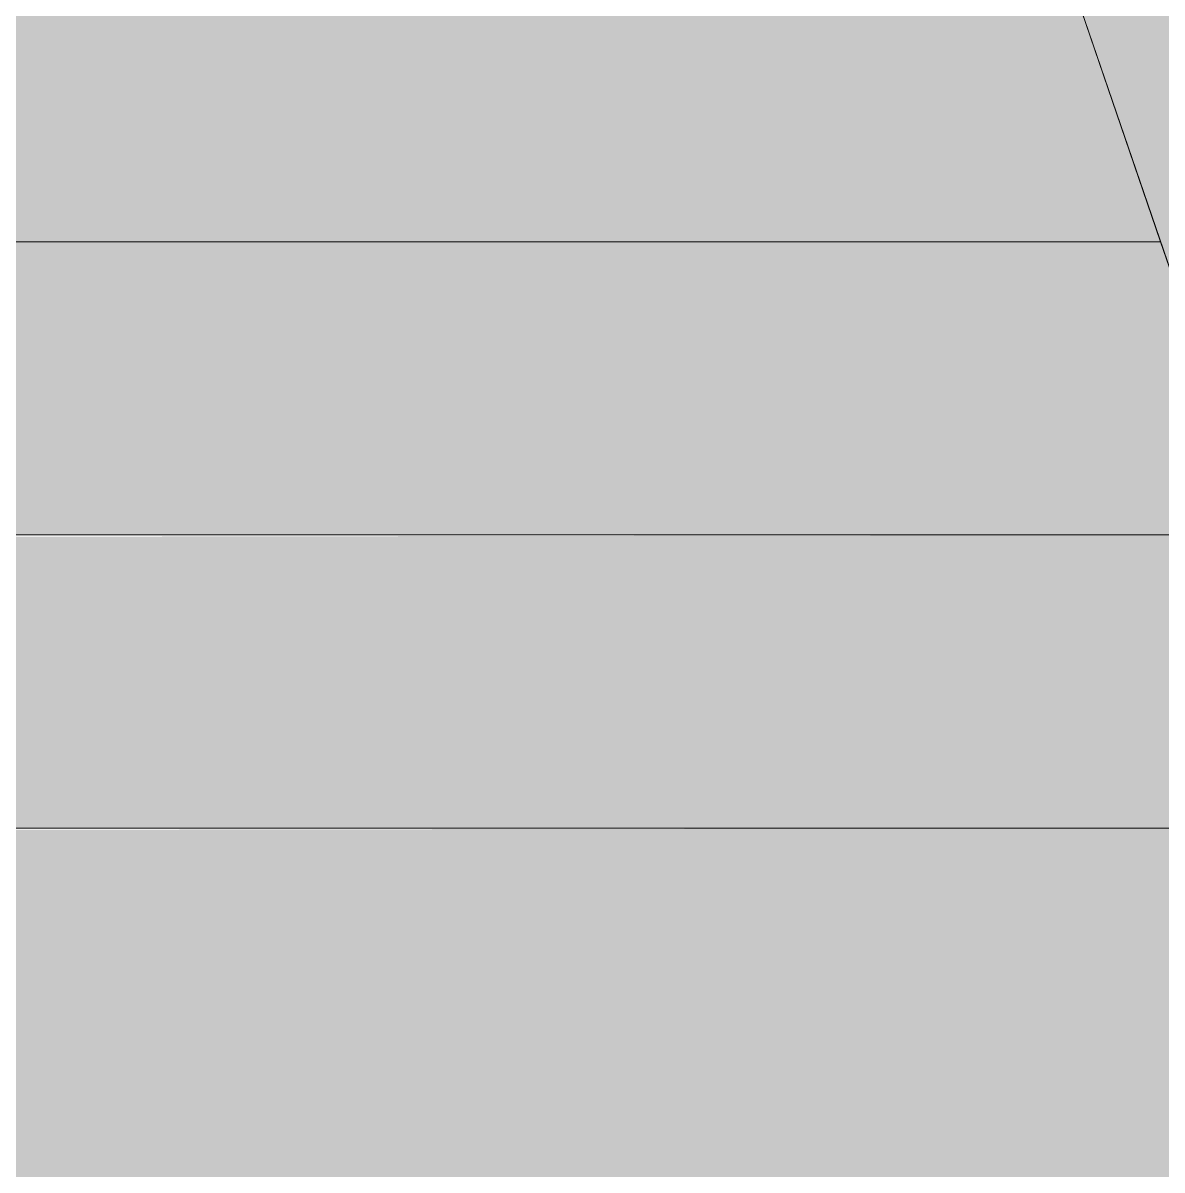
# Model space of a CAD drawing. Header units: millimetres. Extents: x 63432 to 177405, y -1987 to 27578.
# Drawn here: x 162978.85 to 163028.22, y 8811.97 to 8861.69 of the extents above; entities that cross this region are included whole.
import ezdxf

# ---------------------------------------------------------------- set-up
doc = ezdxf.new("R2010")
doc.units = ezdxf.units.MM
doc.layers.add('A-WALL-PATT', color=7, linetype='Continuous', lineweight=9)
for name, color, linetype, lineweight, true_color in [('I-FURN-16', 7, 'Continuous', 9, 0xd1b79e), ('I-FURN-20', 7, 'Continuous', 9, 0x3a3a3a), ('I-FURN-21', 7, 'Continuous', 9, 0x666666), ('I-FURN-26', 7, 'Continuous', 9, 0x2d2d2d), ('I-FURN-30', 7, 'Continuous', 9, 0x4c4c4c), ('I-FURN-38', 7, 'Continuous', 9, 0xa58c72), ('I-FURN-40', 7, 'Continuous', 9, 0x312b25), ('I-FURN-45', 7, 'Continuous', 9, 0x3f372f), ('I-FURN-50', 7, 'Continuous', 9, 0xd6b594), ('I-FURN-52', 7, 'Continuous', 9, 0x27231e), ('I-FURN-55', 7, 'Continuous', 9, 0x3d3731), ('I-FURN-56', 7, 'Continuous', 9, 0x514840), ('I-FURN-6', 7, 'Continuous', 9, 0xc0c0c0), ('I-FURN-61', 7, 'Continuous', 9, 0xcabbac), ('I-FURN-62', 7, 'Continuous', 9, 0x8b8b8b), ('I-FURN-66', 7, 'Continuous', 9, 0x6e6155), ('I-FURN-71', 7, 'Continuous', 9, 0xa59687), ('I-FURN-75', 7, 'Continuous', 9, 0x6b635c), ('I-FURN-77', 7, 'Continuous', 9, 0x92877d)]:
    doc.layers.add(name, color=color, linetype=linetype, lineweight=lineweight, true_color=true_color)
doc.layers.add('I-FURN-17', color=7, linetype='Continuous', lineweight=9, true_color=0x111111, transparency=0.7)
doc.layers.add('I-FURN-18', color=7, linetype='Continuous', lineweight=9, true_color=0xe2b180, transparency=0.7)

# ---------------------------------------------------------------- blocks, each defined once
blk = doc.blocks.new('Chair - Tablet Arm - Chair - Tablet Arm-V78-Развертка 3_12-6')
at = {"layer": 'I-FURN-17'}
h = blk.add_hatch(color=256, dxfattribs=at)
h.paths.add_polyline_path([(-80976.841, 8450), (-80976.135, 8450), (-81105.323, 8826.8), (-81107.355, 8826.8), (-81105.677, 8821.55), (-81102.304, 8812.132), (-80978.144, 8450)])
h.paths.add_polyline_path([(-81115.982, 8832.447), (-81112.157, 8836.168), (-81112.035, 8837.109), (-81112.188, 8838.407), (-81113.123, 8839.5), (-81120.404, 8839.5), (-81121.068, 8837.606), (-81121.214, 8835.208), (-81120.579, 8832.787), (-81119.639, 8832.657), (-81116.909, 8832.501)])
h.paths.add_polyline_path([(-81127.458, 8852.2), (-81114.032, 8852.2), (-81175.226, 9030.683), (-81187.239, 9026.564), (-81127.516, 8852.37)])
h = blk.add_hatch(color=256, dxfattribs=at)
h.paths.add_polyline_path([(-81122.981, 8826.8), (-81120.695, 8826.863), (-81124.356, 8839.031), (-81124.496, 8839.5), (-81315.015, 8839.231), (-81316.609, 8834.517), (-81319.241, 8826.8), (-81157.593, 8826.8)])
h.paths.add_polyline_path([(-81105.323, 8826.8), (-81088.041, 8826.8), (-81088.041, 8839.5), (-81109.598, 8839.269), (-81105.335, 8826.833)])
at = {"layer": 'I-FURN-18'}
h = blk.add_hatch(color=256, dxfattribs=at)
h.paths.add_polyline_path([(-81157.593, 8839.5), (-81156.5, 8839.5), (-81156.5, 8852.2), (-81312.542, 8852.2), (-81315.428, 8843.165), (-81315.135, 8842.184), (-81314.547, 8839.5), (-81192.205, 8839.5)])
h.paths.add_polyline_path([(-81365.258, 8839.5), (-81330.322, 8839.5), (-81326.126, 8852.2), (-81397.8, 8852.2), (-81397.8, 8839.5)])
h = blk.add_hatch(color=256, dxfattribs=at)
h.paths.add_polyline_path([(-81127.34, 8839.5), (-81124.151, 8839.5), (-81124.065, 8842.304), (-81127.458, 8852.2), (-81156.5, 8852.2), (-81156.5, 8839.5), (-81131.162, 8839.5)])
h.paths.add_polyline_path([(-81088.371, 8839.5), (-81086.1, 8839.727), (-81080.3, 8840.405), (-81080.3, 8852.2), (-81113.951, 8851.964), (-81109.678, 8839.5), (-81093.142, 8839.5)])
h = blk.add_hatch(color=256, dxfattribs=at)
h.paths.add_polyline_path([(-81115.561, 8839.5), (-81113.123, 8839.5), (-81114.166, 8840.322), (-81116.116, 8841.38), (-81118.942, 8841.08), (-81120.224, 8839.5), (-81116.045, 8839.5)])
h.paths.add_polyline_path([(-81110.129, 8839.5), (-81109.678, 8839.5), (-81114.166, 8852.2), (-81127.458, 8852.2), (-81123.519, 8841.378), (-81122.331, 8843.079), (-81119.733, 8844.5), (-81116.909, 8844.623), (-81114.166, 8843.34), (-81112.352, 8841.141), (-81111.452, 8839.5), (-81110.342, 8839.5)])
at = {"layer": 'I-FURN-16'}
for p, q in [((-81312.542, 8852.2), (-81156.5, 8852.2)), ((-81156.5, 8852.2), (-81127.454, 8852.2))]:
    blk.add_line(p, q, dxfattribs=at)
at = {"layer": 'I-FURN-20'}
blk.add_line((-81319.272, 8826.8), (-81120.675, 8826.8), dxfattribs=at)
at = {"layer": 'I-FURN-21'}
blk.add_line((-81187.239, 9026.564), (-81127.458, 8852.2), dxfattribs=at)
at = {"layer": 'I-FURN-26'}
blk.add_line((-81319.272, 8826.8), (-81120.675, 8826.8), dxfattribs=at)
at = {"layer": 'I-FURN-38'}
blk.add_line((-81127.458, 8852.2), (-81123.667, 8841.145), dxfattribs=at)
at = {"layer": 'I-FURN-40'}
blk.add_line((-81124.305, 8839.5), (-81314.954, 8839.5), dxfattribs=at)
at = {"layer": 'I-FURN-45'}
blk.add_line((-81124.305, 8839.5), (-81314.954, 8839.5), dxfattribs=at)
at = {"layer": 'I-FURN-50'}
for p, q in [((-81156.5, 8852.2), (-81312.542, 8852.2)), ((-81127.454, 8852.2), (-81156.5, 8852.2))]:
    blk.add_line(p, q, dxfattribs=at)
at = {"layer": 'I-FURN-52'}
for p, q in [((-81314.954, 8839.5), (-81156.5, 8839.5)), ((-81156.5, 8839.5), (-81127.34, 8839.5))]:
    blk.add_line(p, q, dxfattribs=at)
at = {"layer": 'I-FURN-55'}
for p, q in [((-81156.5, 8839.5), (-81314.954, 8839.5)), ((-81124.186, 8839.5), (-81156.5, 8839.5))]:
    blk.add_line(p, q, dxfattribs=at)
blk = doc.blocks.new('Chair - Tablet Arm - Chair - Tablet Arm-V81-Развертка 3_12-6')
at = {"layer": 'I-FURN-16'}
for p, q in [((-81156.5, 8852.2), (-81312.542, 8852.2)), ((-81141.634, 8852.2), (-81156.5, 8852.2)), ((-81127.454, 8852.2), (-81141.634, 8852.2))]:
    blk.add_line(p, q, dxfattribs=at)
at = {"layer": 'I-FURN-21'}
blk.add_line((-81319.272, 8826.8), (-81120.675, 8826.8), dxfattribs=at)
at = {"layer": 'I-FURN-30'}
blk.add_line((-81319.272, 8826.8), (-81120.675, 8826.8), dxfattribs=at)
at = {"layer": 'I-FURN-55'}
for p, q in [((-81314.954, 8839.5), (-81156.5, 8839.5)), ((-81156.5, 8839.5), (-81141.634, 8839.5)), ((-81141.634, 8839.5), (-81127.34, 8839.5))]:
    blk.add_line(p, q, dxfattribs=at)
at = {"layer": 'I-FURN-56'}
blk.add_line((-81124.305, 8839.5), (-81314.954, 8839.5), dxfattribs=at)
at = {"layer": 'I-FURN-61'}
for p, q in [((-81312.542, 8852.2), (-81156.5, 8852.2)), ((-81156.5, 8852.2), (-81141.634, 8852.2)), ((-81141.634, 8852.2), (-81127.454, 8852.2))]:
    blk.add_line(p, q, dxfattribs=at)
at = {"layer": 'I-FURN-62'}
blk.add_line((-81187.239, 9026.564), (-81127.458, 8852.2), dxfattribs=at)
at = {"layer": 'I-FURN-66'}
blk.add_line((-81124.305, 8839.5), (-81314.954, 8839.5), dxfattribs=at)
at = {"layer": 'I-FURN-71'}
blk.add_line((-81127.458, 8852.2), (-81123.667, 8841.145), dxfattribs=at)
at = {"layer": 'I-FURN-75'}
for p, q in [((-81156.5, 8839.5), (-81314.954, 8839.5)), ((-81124.186, 8839.5), (-81156.5, 8839.5))]:
    blk.add_line(p, q, dxfattribs=at)
blk = doc.blocks.new('Chair - Tablet Arm - Chair - Tablet Arm-V88-Развертка 3_12-6')
at = {"layer": 'I-FURN-6'}
for p, q in [((-81187.239, 9026.564), (-81120.579, 8832.137)), ((-81312.542, 8852.2), (-81156.5, 8852.2)), ((-81156.5, 8852.2), (-81127.454, 8852.2)), ((-81156.5, 8839.5), (-81315.055, 8839.5)), ((-81124.029, 8839.5), (-81156.5, 8839.5)), ((-81319.272, 8826.8), (-81120.599, 8826.8))]:
    blk.add_line(p, q, dxfattribs=at)
at = {"layer": 'I-FURN-61'}
for p, q in [((-81156.5, 8852.2), (-81312.542, 8852.2)), ((-81127.454, 8852.2), (-81156.5, 8852.2)), ((-81124.305, 8839.5), (-81314.954, 8839.5))]:
    blk.add_line(p, q, dxfattribs=at)
at = {"layer": 'I-FURN-62'}
blk.add_line((-81319.272, 8826.8), (-81120.599, 8826.8), dxfattribs=at)
at = {"layer": 'I-FURN-75'}
for p, q in [((-81314.954, 8839.5), (-81156.5, 8839.5)), ((-81156.5, 8839.5), (-81141.634, 8839.5)), ((-81141.634, 8839.5), (-81124.186, 8839.5))]:
    blk.add_line(p, q, dxfattribs=at)
at = {"layer": 'I-FURN-77'}
blk.add_line((-81124.305, 8839.5), (-81314.954, 8839.5), dxfattribs=at)

msp = doc.modelspace()

# ---------------------------------------------------------------- hatches: boundary and pattern name
at = {"layer": 'A-WALL-PATT'}
h = msp.add_hatch(color=256, dxfattribs=at)
h.paths.add_polyline_path([(160606.618, 8450), (161691.753, 8450), (161825.295, 8839.5), (161732.418, 8839.5), (161732.418, 8852.2), (161829.65, 8852.2), (161893.845, 9039.435), (161693.893, 9039.435), (161693.893, 9052.135), (161950.358, 9052.135), (161960.047, 9050.621), (161968.812, 9046.221), (161975.816, 9039.357), (161980.941, 9029.081), (162041.586, 8852.2), (162075.318, 8852.2), (162075.318, 8840.405), (162077.828, 8840.698), (162088.487, 8844.86), (162096.149, 8849.899), (162103.516, 8857.899), (162108.392, 8866.344), (162111.352, 8876.231), (162126.456, 8961.891), (162120.202, 8962.994), (162158.249, 9178.767), (162164.452, 9177.381), (162151.27, 9102.622), (162163.777, 9100.416), (162123.239, 8871.957), (162120.053, 8861.314), (162113.418, 8849.822), (162103.511, 8839.644), (162093.226, 8832.879), (162080.757, 8828.34), (162067.577, 8826.8), (162050.294, 8826.8), (162179.653, 8450), (162691.753, 8450), (162825.295, 8839.5), (162732.418, 8839.5), (162732.418, 8852.2), (162829.65, 8852.2), (162893.845, 9039.435), (162693.893, 9039.435), (162693.893, 9052.135), (162950.358, 9052.135), (162960.047, 9050.621), (162968.812, 9046.221), (162975.816, 9039.357), (162980.941, 9029.081), (163041.586, 8852.2), (163075.318, 8852.2), (163075.318, 8840.405), (163077.828, 8840.698), (163088.487, 8844.86), (163096.149, 8849.899), (163103.516, 8857.899), (163108.392, 8866.344), (163111.352, 8876.231), (163126.456, 8961.891), (163120.202, 8962.994), (163158.249, 9178.767), (163164.452, 9177.381), (163151.27, 9102.622), (163163.777, 9100.416), (163123.239, 8871.957), (163120.053, 8861.314), (163113.418, 8849.822), (163103.516, 8839.647), (163093.226, 8832.879), (163080.757, 8828.34), (163067.246, 8826.8), (163050.294, 8826.8), (163179.653, 8450), (163691.753, 8450), (163825.295, 8839.5), (163732.418, 8839.5), (163732.418, 8852.2), (163829.65, 8852.2), (163893.845, 9039.435), (163693.893, 9039.435), (163693.893, 9052.135), (163950.358, 9052.135), (163960.047, 9050.621), (163968.812, 9046.221), (163975.816, 9039.357), (163980.941, 9029.081), (164041.586, 8852.2), (164075.318, 8852.2), (164075.318, 8840.405), (164077.828, 8840.698), (164088.487, 8844.86), (164096.149, 8849.899), (164103.516, 8857.899), (164108.392, 8866.344), (164111.352, 8876.231), (164126.456, 8961.891), (164120.202, 8962.994), (164158.249, 9178.767), (164164.452, 9177.381), (164151.27, 9102.622), (164163.777, 9100.416), (164123.239, 8871.957), (164120.053, 8861.314), (164113.418, 8849.822), (164103.511, 8839.644), (164093.226, 8832.879), (164080.757, 8828.34), (164067.577, 8826.8), (164050.294, 8826.8), (164179.653, 8450), (164234.618, 8450), (164234.618, 13150), (160606.618, 13150), (160606.618, 9070.657)])
h.paths.add_polyline_path([(161707.188, 8450), (162164.048, 8450), (162034.715, 8826.8), (161836.273, 8826.538), (161831.646, 8813.228), (161830.857, 8810.703), (161717.284, 8479.447)])
h.paths.add_polyline_path([(162928.803, 8450), (163164.048, 8450), (163034.715, 8826.8), (162836.273, 8826.538), (162831.646, 8813.228), (162830.857, 8810.703), (162707.188, 8450), (162859.581, 8450)])
h.paths.add_polyline_path([(164164.048, 8450), (164034.715, 8826.8), (163836.273, 8826.538), (163831.646, 8813.228), (163830.857, 8810.703), (163707.188, 8450), (164140.184, 8450)])
h.paths.add_polyline_path([(161959.698, 8852.2), (162028.16, 8852.2), (161968.226, 9026.768), (161961.431, 9035.887), (161950.358, 9039.435), (161907.27, 9039.435), (161843.075, 8852.2), (161925.089, 8852.2)])
h.paths.add_polyline_path([(163999.118, 8852.2), (164028.16, 8852.2), (163968.226, 9026.768), (163961.431, 9035.887), (163950.358, 9039.435), (163907.27, 9039.435), (163843.075, 8852.2), (163967.129, 8852.2)])
h.paths.add_polyline_path([(163019.772, 8852.2), (163028.16, 8852.2), (162968.226, 9026.768), (162961.431, 9035.887), (162950.358, 9039.435), (162907.27, 9039.435), (162843.075, 8852.2), (163013.984, 8852.2)])
h.paths.add_polyline_path([(162898.989, 9055.4), (162441.437, 9055.4), (162441.437, 9074.45), (163024.518, 9074.45), (163024.518, 9055.4), (162901.398, 9055.4)])
h.paths.add_polyline_path([(161717.421, 9055.4), (161441.437, 9055.4), (161441.437, 9074.45), (162024.518, 9074.45), (162024.518, 9055.4), (161752.033, 9055.4)])
h.paths.add_polyline_path([(164004.006, 9055.4), (163441.437, 9055.4), (163441.437, 9074.45), (164024.518, 9074.45), (164024.518, 9055.4), (164005.468, 9055.4)])

# ---------------------------------------------------------------- block references
at = {"layer": 'I-FURN-16'}
msp.add_blockref('Chair - Tablet Arm - Chair - Tablet Arm-V78-Развертка 3_12-6', (244155.618, 0), dxfattribs=at)
at = {"layer": 'I-FURN-6'}
msp.add_blockref('Chair - Tablet Arm - Chair - Tablet Arm-V88-Развертка 3_12-6', (244155.618, 0), dxfattribs=at)
at = {"layer": 'I-FURN-61'}
msp.add_blockref('Chair - Tablet Arm - Chair - Tablet Arm-V81-Развертка 3_12-6', (244155.618, 0), dxfattribs=at)

doc.saveas('drawing.dxf')
